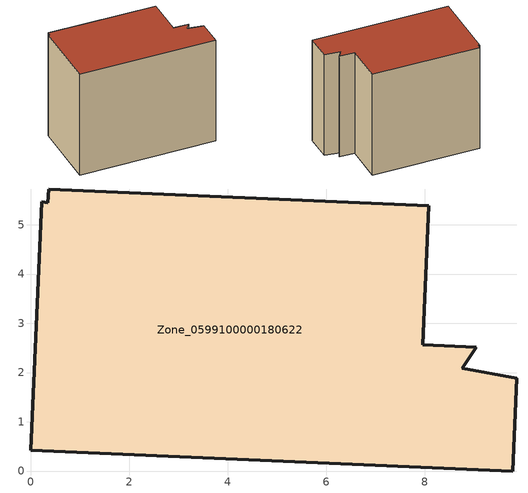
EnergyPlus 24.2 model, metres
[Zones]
Zone_0599100000180622
 floor ground (C_G): 8.76,2.08 9.87,1.88 9.79,0 0,0.42 0.22,5.46 0.34,5.45 0.36,5.73 8.09,5.38 7.96,2.56 9.05,2.52 z1.5
 wall outside (C_F): 0.22,5.46 0,0.42 9.79,0 9.87,1.88 8.76,2.08 9.05,2.52 7.96,2.56 8.09,5.38 0.36,5.73 0.34,5.45 0.22,5.46 z1.5:9.46
 roof outside (C_R): 9.87,1.88 8.76,2.08 9.05,2.52 7.96,2.56 8.09,5.38 0.36,5.73 0.34,5.45 0.22,5.46 0,0.42 9.79,0 z9.46
[BUILDING]
Pand.0599100000180622: North Axis=0; Terrain=City; Loads Convergence Tolerance Value=0.04; Temperature Convergence Tolerance Value=0.4; Solar Distribution=FullExterior; Maximum Number of Warmup Days=25; Minimum Number of Warmup Days=1
[Site:Location]
Rotterdam.The.Hague.AP_ZH_NLD Design_Conditions: Latitude=51.96; Longitude=4.45; Time Zone=1; Elevation=-4.5
[SITE:GROUNDTEMPERATURE:BUILDINGSURFACE]
18, 18, 18, 18, 18, 18, 18, 18, 18, 18, 18, 18
[MATERIAL] Thermal Absorptance=0.9; Solar Absorptance=0.7; Visible Absorptance=0.7
Name | Roughness | Thickness | Conductivity | Density | Specific Heat
G.TC.1946-1964 | MediumSmooth | 0.15 | 1 | 540 | 1210
F.TC.1946-1964 | Rough | 0.3 | 0.857143 | 1920 | 840
R.TC.1946-1964 | MediumRough | 0.2 | 0.235294 | 1500 | 1000
[CONSTRUCTION]
C_G: G.TC.1946-1964
C_F: F.TC.1946-1964
C_R: R.TC.1946-1964
[ZONE]
Zone_0599100000180622: Type=1; Multiplier=1; Ceiling Height=Autocalculate; Volume=Autocalculate; Floor Area=autocalculate; Part of Total Floor Area=Yes
[ZONEINFILTRATION:DESIGNFLOWRATE]
Infil_Zone_0599100000180622: Zone or ZoneList or Space or SpaceList=Zone_0599100000180622; Schedule=AlwaysOn; Design Flow Rate Calculation Method=Flow/Area; Flow Rate per Floor Area=0.003; Constant Term Coefficient=1; Temperature Term Coefficient=0; Velocity Term Coefficient=0; Velocity Squared Term Coefficient=0
[HVACTEMPLATE:ZONE:IDEALLOADSAIRSYSTEM]
Zone_0599100000180622: Maximum Heating Supply Air Temperature=50; Minimum Cooling Supply Air Temperature=13; Maximum Heating Supply Air Humidity Ratio=0.0156; Minimum Cooling Supply Air Humidity Ratio=0.0077; Heating Limit=NoLimit; Cooling Limit=NoLimit; Dehumidification Control Type=ConstantSensibleHeatRatio; Cooling Sensible Heat Ratio=0.7; Dehumidification Setpoint=60; Humidification Control Type=None; Humidification Setpoint=30; Outdoor Air Method=None; Outdoor Air Flow Rate per Person=0.00944; Outdoor Air Flow Rate per Zone Floor Area=0; Outdoor Air Flow Rate per Zone=0; Demand Controlled Ventilation Type=None; Outdoor Air Economizer Type=NoEconomizer; Heat Recovery Type=None; Sensible Heat Recovery Effectiveness=0.7; Latent Heat Recovery Effectiveness=0.65
[ZONECONTROL:THERMOSTAT]
ThermostatControl_Zone_0599100000180622: Zone or ZoneList=Zone_0599100000180622; Control Type Schedule=DualSetpointControlType; Control 1=Thermostat_Zone_0599100000180622; Temperature Difference Between Cutout And Setpoint=0
[THERMOSTATSETPOINT:DUALSETPOINT]
Thermostat_Zone_0599100000180622: Heating Setpoint Temperature Schedule=HeatingSetpoint_Zone_0599100000180622; Cooling Setpoint Temperature Schedule=CoolingSetpoint_Zone_0599100000180622
[SCHEDULE:COMPACT]
HeatingSetpoint_Zone_0599100000180622: Through: 12/31, For: AllDays, Until: 24:00, 21
CoolingSetpoint_Zone_0599100000180622: Through: 12/31, For: AllDays, Until: 24:00, 24
DualSetpointControlType: Through: 12/31, For: AllDays, Until: 24:00, 4
AlwaysOn: Through: 12/31, For: AllDays, Until: 24:00, 1
